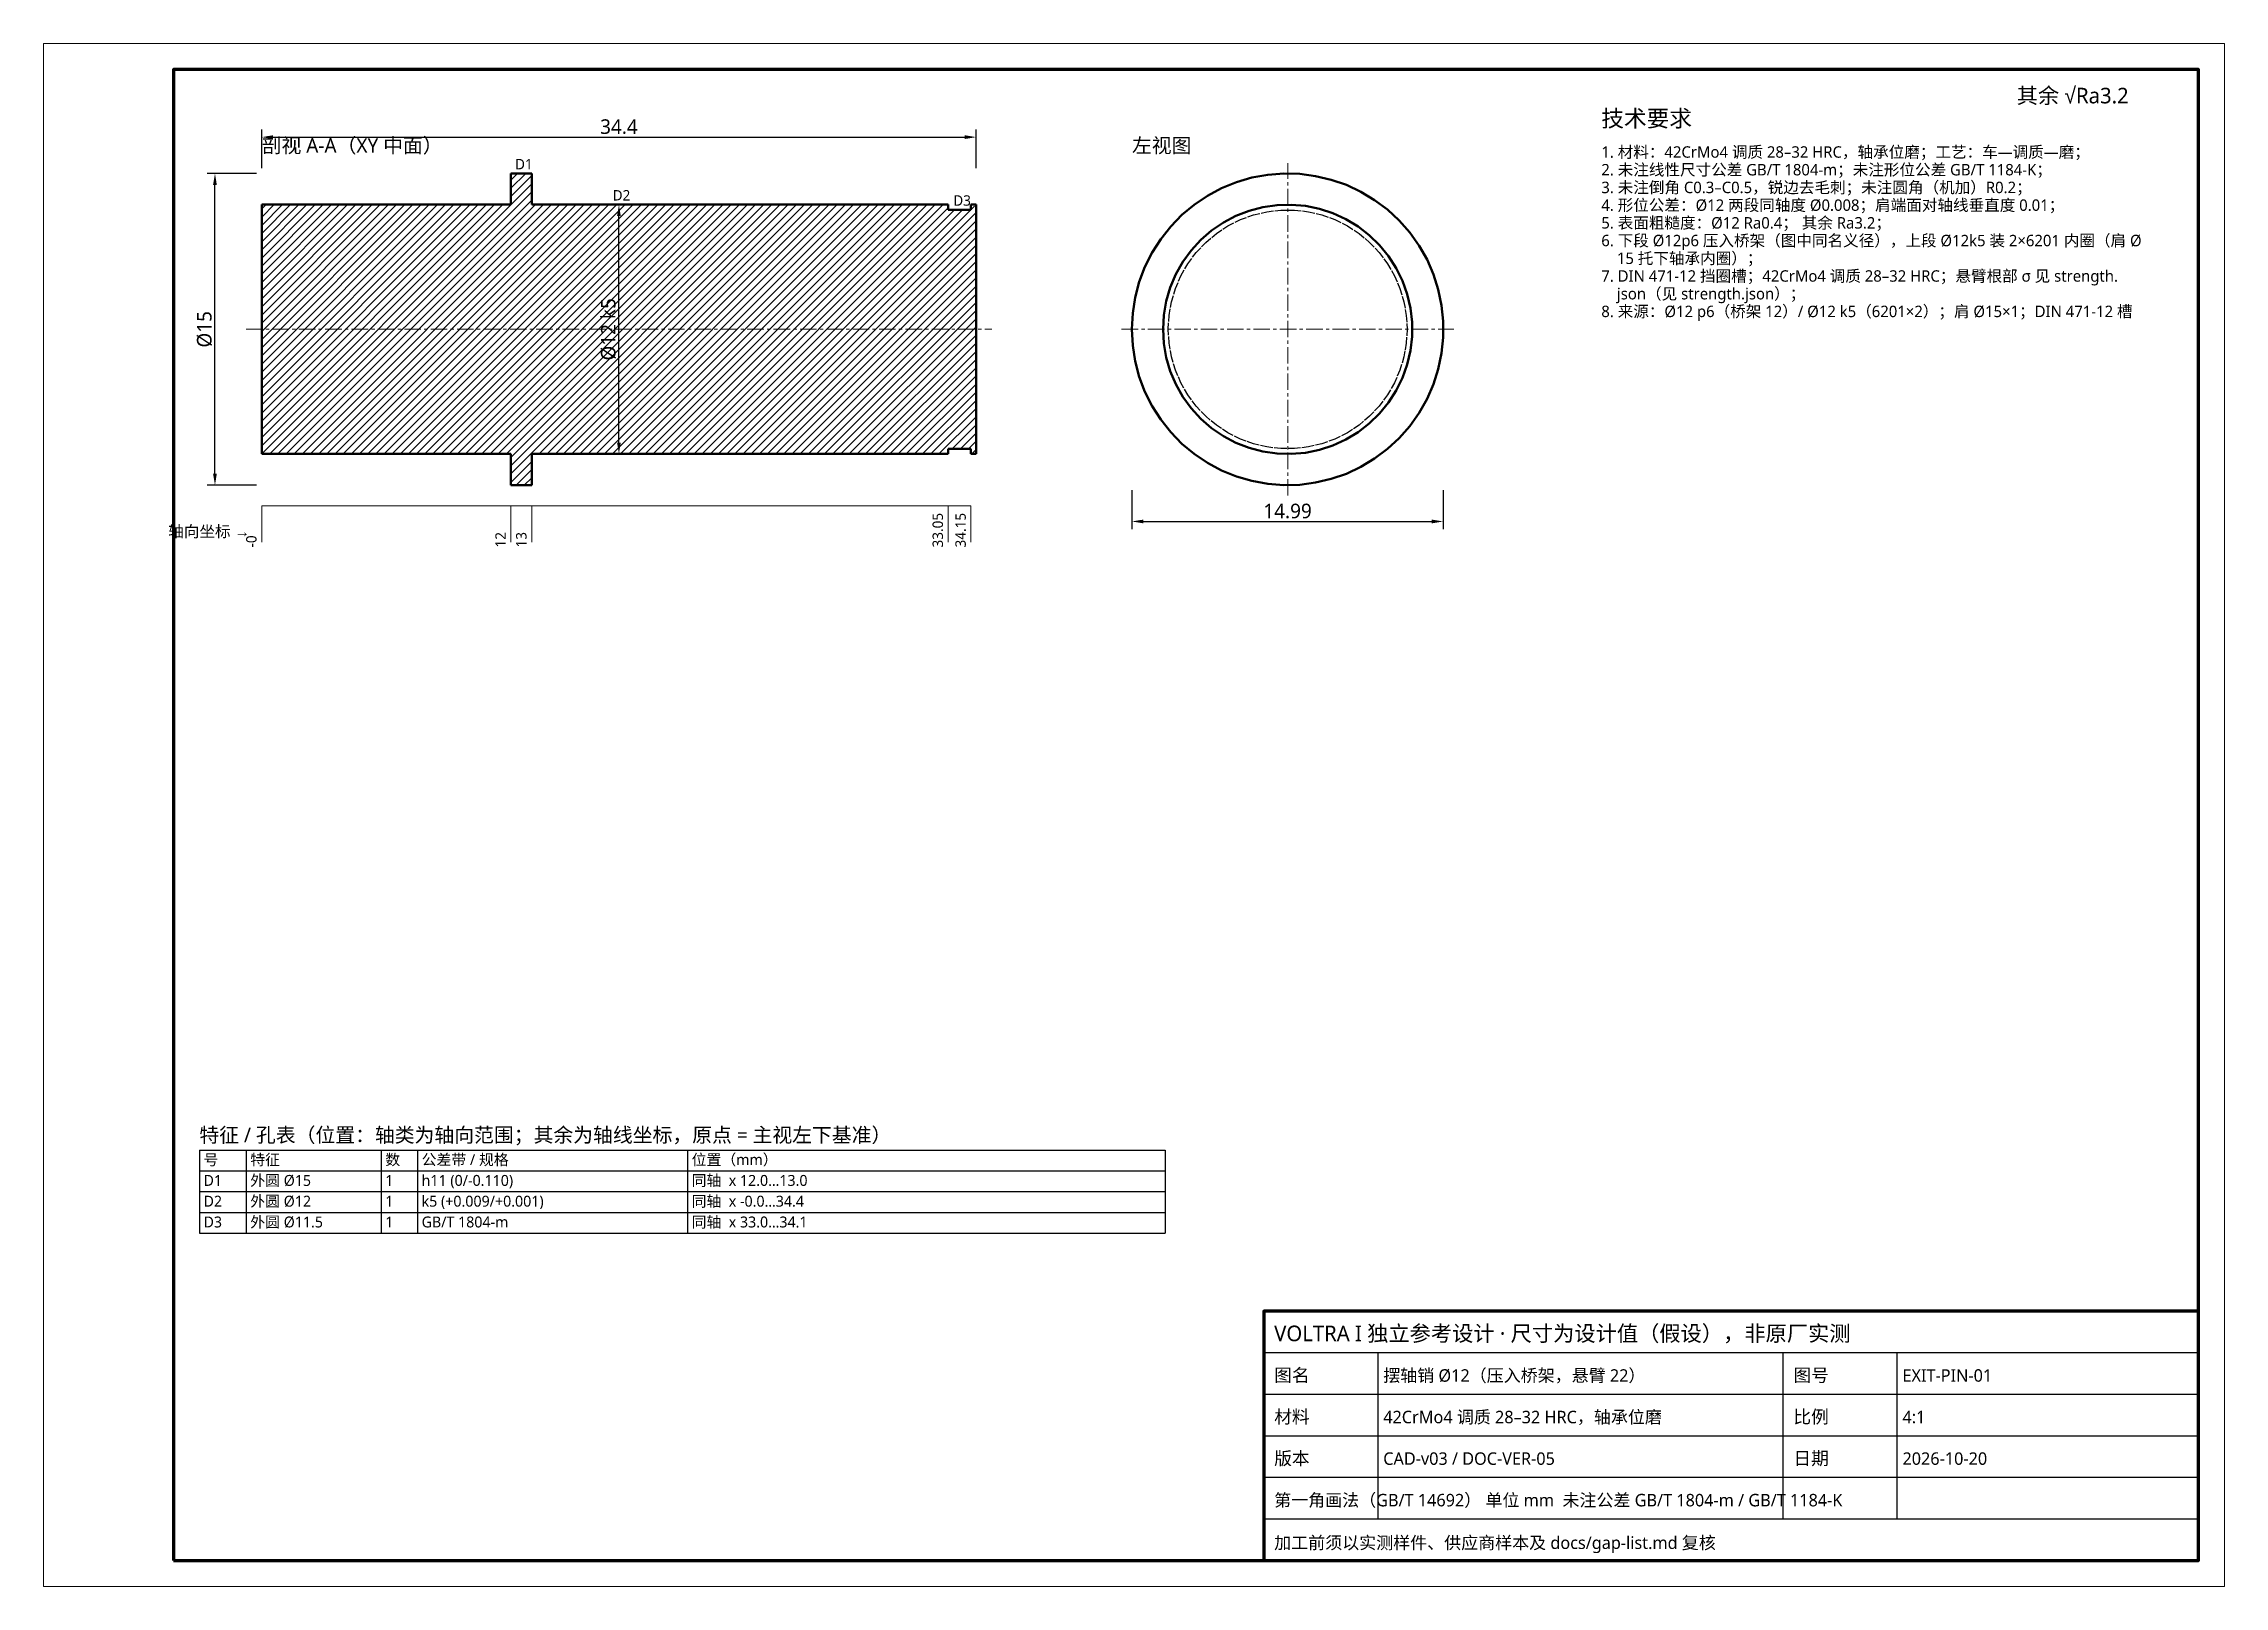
# Model space of a CAD drawing. Header units: millimetres. Extents: x 0 to 420, y 0 to 297.
import ezdxf

# ---------------------------------------------------------------- set-up
doc = ezdxf.new("R2010")
doc.units = ezdxf.units.MM
doc.linetypes.add('CENTER', pattern=[5.08, 3.175, -0.635, 0.635, -0.635])
doc.linetypes.add('DASHED', pattern=[1.524, 1.27, -0.254])
for name, color, linetype, lineweight in [('CENTER', 1, 'CENTER', 18), ('DIM', 3, 'CONTINUOUS', 18), ('FRAME', 7, 'CONTINUOUS', 70), ('HATCH', 8, 'CONTINUOUS', 13), ('HIDDEN', 8, 'DASHED', 25), ('TEXT', 7, 'CONTINUOUS', 25), ('VISIBLE', 7, 'CONTINUOUS', 50)]:
    doc.layers.add(name, color=color, linetype=linetype, lineweight=lineweight)
doc.styles.add('CJK', font='NotoSansCJK-Regular.ttc')
doc.dimstyles.new('GB', dxfattribs={"dimtxt": 2.8, "dimasz": 2.2, "dimexe": 1.5, "dimexo": 1, "dimgap": 0.6, "dimtad": 1, "dimlfac": 100, "dimzin": 12, "dimdsep": 46, "dimtxsty": 'CJK', "dimcen": 2.5, "dimazin": 3, "dimtfac": 0.5, "dimtmove": 2, "dimatfit": 3})

msp = doc.modelspace()

# ---------------------------------------------------------------- hatches: boundary and pattern name
at = {"layer": 'HATCH'}
h = msp.add_hatch(dxfattribs=at)
h.set_pattern_fill('ANSI31', scale=0.35)
h.paths.add_polyline_path([(42, 218), (43.20604, 218), (44.41208, 218), (45.61813, 218), (46.82417, 218), (48.03021, 218), (49.23625, 218), (50.4423, 218), (51.64834, 218), (52.85438, 218), (54.06042, 218), (55.26647, 218), (56.47251, 218), (57.67855, 218), (58.88459, 218), (60.09064, 218), (61.29668, 218), (62.50272, 218), (63.70876, 218), (64.9148, 218), (66.12085, 218), (67.32689, 218), (68.53293, 218), (69.73897, 218), (70.94502, 218), (72.15106, 218), (73.3571, 218), (74.56314, 218), (75.76919, 218), (76.97523, 218), (78.18127, 218), (79.38731, 218), (80.59336, 218), (81.7994, 218), (83.00544, 218), (84.21148, 218), (85.41752, 218), (86.62357, 218), (87.82961, 218), (89.03565, 218), (90, 217.75831), (90, 216.55227), (90, 215.34623), (90, 214.14018), (90, 212.93414), (90.2719, 212), (91.47795, 212), (92.68399, 212), (93.89003, 212), (94, 213.09607), (94, 214.30212), (94, 215.50816), (94, 216.7142), (94, 217.92024), (95.12628, 218), (96.33232, 218), (97.53837, 218), (98.74441, 218), (99.95045, 218), (101.15649, 218), (102.36254, 218), (103.56858, 218), (104.77462, 218), (105.98066, 218), (107.18671, 218), (108.39275, 218), (109.59879, 218), (110.80483, 218), (112.01088, 218), (113.21692, 218), (114.42296, 218), (115.629, 218), (116.83504, 218), (118.04109, 218), (119.24713, 218), (120.45317, 218), (121.65921, 218), (122.86526, 218), (124.0713, 218), (125.27734, 218), (126.48338, 218), (127.68943, 218), (128.89547, 218), (130.10151, 218), (131.30755, 218), (132.5136, 218), (133.71964, 218), (134.92568, 218), (136.13172, 218), (137.33776, 218), (138.54381, 218), (139.74985, 218), (140.95589, 218), (142.16193, 218), (143.36798, 218), (144.57402, 218), (145.78006, 218), (146.9861, 218), (148.19215, 218), (149.39819, 218), (150.60423, 218), (151.81027, 218), (153.01631, 218), (154.22236, 218), (155.4284, 218), (156.63444, 218), (157.84048, 218), (159.04653, 218), (160.25257, 218), (161.45861, 218), (162.66465, 218), (163.8707, 218), (165.07674, 218), (166.28278, 218), (167.48882, 218), (168.69487, 218), (169.90091, 218), (171.10695, 218), (172.31299, 218), (173.51903, 218), (174.2, 218.52508), (174.93112, 219), (176.13716, 219), (177.3432, 219), (178.54924, 219), (178.75528, 218), (179.6, 218.36133), (179.6, 219.56737), (179.6, 220.77341), (179.6, 221.97945), (179.6, 223.1855), (179.6, 224.39154), (179.6, 225.59758), (179.6, 226.80362), (179.6, 228.00967), (179.6, 229.21571), (179.6, 230.42175), (179.6, 231.62779), (179.6, 232.83384), (179.6, 234.03988), (179.6, 235.24592), (179.6, 236.45196), (179.6, 237.658), (179.6, 238.86405), (179.6, 240.07009), (179.6, 241.27613), (179.6, 242.48217), (179.6, 243.68822), (179.6, 244.89426), (179.6, 246.1003), (179.6, 247.30634), (179.6, 248.51239), (179.6, 249.71843), (179.6, 250.92447), (179.6, 252.13051), (179.6, 253.33656), (179.6, 254.5426), (179.6, 255.74864), (179.6, 256.95468), (179.6, 258.16072), (179.6, 259.36677), (179.6, 260.57281), (179.6, 261.77885), (179.6, 262.98489), (179.6, 264.19094), (179.6, 265.39698), (178.99698, 266), (178.6, 265.19093), (177.58489, 265), (176.37885, 265), (175.17281, 265), (174.2, 265.23323), (173.76073, 266), (172.55469, 266), (171.34864, 266), (170.1426, 266), (168.93656, 266), (167.73052, 266), (166.52447, 266), (165.31843, 266), (164.11239, 266), (162.90635, 266), (161.70031, 266), (160.49426, 266), (159.28822, 266), (158.08218, 266), (156.87614, 266), (155.67009, 266), (154.46405, 266), (153.25801, 266), (152.05197, 266), (150.84592, 266), (149.63988, 266), (148.43384, 266), (147.2278, 266), (146.02175, 266), (144.81571, 266), (143.60967, 266), (142.40363, 266), (141.19759, 266), (139.99154, 266), (138.7855, 266), (137.57946, 266), (136.37342, 266), (135.16737, 266), (133.96133, 266), (132.75529, 266), (131.54925, 266), (130.3432, 266), (129.13716, 266), (127.93112, 266), (126.72508, 266), (125.51903, 266), (124.31299, 266), (123.10695, 266), (121.90091, 266), (120.69487, 266), (119.48882, 266), (118.28278, 266), (117.07674, 266), (115.8707, 266), (114.66465, 266), (113.45861, 266), (112.25257, 266), (111.04653, 266), (109.84048, 266), (108.63444, 266), (107.4284, 266), (106.22236, 266), (105.01631, 266), (103.81027, 266), (102.60423, 266), (101.39819, 266), (100.19215, 266), (98.9861, 266), (97.78006, 266), (96.57402, 266), (95.36798, 266), (94.16193, 266), (94, 267.0441), (94, 268.25015), (94, 269.45619), (94, 270.66223), (94, 271.86827), (92.92568, 272), (91.71964, 272), (90.5136, 272), (90, 271.30755), (90, 270.10151), (90, 268.89547), (90, 267.68943), (90, 266.48338), (89.27735, 266), (88.0713, 266), (86.86526, 266), (85.65922, 266), (84.45318, 266), (83.24713, 266), (82.04109, 266), (80.83505, 266), (79.62901, 266), (78.42296, 266), (77.21692, 266), (76.01088, 266), (74.80484, 266), (73.5988, 266), (72.39275, 266), (71.18671, 266), (69.98067, 266), (68.77463, 266), (67.56858, 266), (66.36254, 266), (65.1565, 266), (63.95046, 266), (62.74441, 266), (61.53837, 266), (60.33233, 266), (59.12629, 266), (57.92024, 266), (56.7142, 266), (55.50816, 266), (54.30212, 266), (53.09608, 266), (51.89003, 266), (50.68399, 266), (49.47795, 266), (48.27191, 266), (47.06586, 266), (45.85982, 266), (44.65378, 266), (43.44774, 266), (42.24169, 266), (42, 265.03565), (42, 263.82961), (42, 262.62357), (42, 261.41752), (42, 260.21148), (42, 259.00544), (42, 257.7994), (42, 256.59336), (42, 255.38731), (42, 254.18127), (42, 252.97523), (42, 251.76919), (42, 250.56314), (42, 249.3571), (42, 248.15106), (42, 246.94502), (42, 245.73897), (42, 244.53293), (42, 243.32689), (42, 242.12085), (42, 240.9148), (42, 239.70876), (42, 238.50272), (42, 237.29668), (42, 236.09064), (42, 234.88459), (42, 233.67855), (42, 232.47251), (42, 231.26647), (42, 230.06042), (42, 228.85438), (42, 227.64834), (42, 226.4423), (42, 225.23625), (42, 224.03021), (42, 222.82417), (42, 221.61813), (42, 220.41208), (42, 219.20604), (42, 218)])

# ---------------------------------------------------------------- linework, layer by layer
at = {"layer": 'CENTER'}
for p, q in [((239.61353, 210), (239.61353, 274)), ((39, 242), (182.6, 242)), ((207.61353, 242), (271.61353, 242))]:
    msp.add_line(p, q, dxfattribs=at)
at = {"layer": 'DIM'}
for p, q in [((42, 208), (42, 201)), ((42, 208), (178.6, 208)), ((90, 208), (90, 201)), ((94, 208), (94, 201)), ((174.2, 208), (174.2, 201)), ((178.6, 208), (178.6, 201))]:
    msp.add_line(p, q, dxfattribs=at)
at = {"layer": 'FRAME', "lineweight": 18}
msp.add_lwpolyline([(0, 0), (420, 0), (420, 297), (0, 297)], close=True, dxfattribs=at)
at = {"layer": 'FRAME'}
for points in [[(25, 5), (415, 5), (415, 292), (25, 292)], [(235, 5), (415, 5), (415, 53), (235, 53)]]:
    msp.add_lwpolyline(points, close=True, dxfattribs=at)
at = {"layer": 'HIDDEN'}
for points in [[(209.6, 242), (209.759, 245.08463), (210.23433, 248.13656), (211.02094, 251.12344), (212.11049, 254.01362), (213.49144, 256.77644), (215.14915, 259.38263), (217.06604, 261.80456), (219.2218, 264.01656), (221.59357, 265.99518), (224.15622, 267.71944), (226.88257, 269.17107), (229.74373, 270.33468), (232.70937, 271.19793), (235.74805, 271.75168), (238.82756, 271.99005), (241.91526, 271.91053), (244.97842, 271.51394), (247.98457, 270.8045), (250.90184, 269.78972), (253.6993, 268.48036), (256.34731, 266.89031), (258.8178, 265.03641), (261.08457, 262.93832), (263.12359, 260.61828), (264.91327, 258.10089), (266.43461, 255.41281), (267.6715, 252.58256), (268.61083, 249.64013), (269.24264, 246.61672), (269.56022, 243.54436), (269.56022, 240.45564), (269.24264, 237.38328), (268.61083, 234.35987), (267.6715, 231.41744), (266.43461, 228.58719), (264.91327, 225.89911), (263.12359, 223.38172), (261.08457, 221.06168), (258.8178, 218.96359), (256.34731, 217.10969), (253.6993, 215.51964), (250.90184, 214.21028), (247.98457, 213.1955), (244.97842, 212.48606), (241.91526, 212.08947), (238.82756, 212.00995), (235.74805, 212.24832), (232.70937, 212.80207), (229.74373, 213.66532), (226.88257, 214.82893), (224.15622, 216.28056), (221.59357, 218.00482), (219.2218, 219.98344), (217.06604, 222.19544), (215.14915, 224.61737), (213.49144, 227.22356), (212.11049, 229.98638), (211.02094, 232.87656), (210.23433, 235.86344), (209.759, 238.91537), (209.6, 242)], [(215.6, 242), (215.75644, 239.26421), (216.22371, 236.56408), (216.99574, 233.93481), (218.06244, 231.41069), (219.40992, 229.02462), (221.0206, 226.8077), (222.8735, 224.78884), (224.94445, 222.99435), (227.20646, 221.44762), (229.63004, 220.16883), (232.18359, 219.17464), (234.83383, 218.47802), (237.5462, 218.08804), (240.28535, 218.00979), (243.01556, 218.24429), (245.70124, 218.78848), (248.30738, 219.63526), (250.80002, 220.77361), (253.14664, 222.18867), (255.31666, 223.86201), (257.28179, 225.7718), (259.01641, 227.89315), (260.49791, 230.19841), (261.70697, 232.65752), (262.62783, 235.23842), (263.24849, 237.90747), (263.56086, 240.62987), (263.56086, 243.37013), (263.24849, 246.09253), (262.62783, 248.76158), (261.70697, 251.34248), (260.49791, 253.80159), (259.01641, 256.10685), (257.28179, 258.2282), (255.31666, 260.13799), (253.14664, 261.81133), (250.80002, 263.22639), (248.30738, 264.36474), (245.70124, 265.21152), (243.01556, 265.75571), (240.28535, 265.99021), (237.5462, 265.91196), (234.83383, 265.52198), (232.18359, 264.82536), (229.63004, 263.83117), (227.20646, 262.55238), (224.94445, 261.00565), (222.8735, 259.21116), (221.0206, 257.1923), (219.40992, 254.97538), (218.06244, 252.58931), (216.99574, 250.06519), (216.22371, 247.43592), (215.75644, 244.73579), (215.6, 242)], [(215.6, 242), (215.75644, 239.26421), (216.22371, 236.56408), (216.99574, 233.93481), (218.06244, 231.41069), (219.40992, 229.02462), (221.0206, 226.8077), (222.8735, 224.78884), (224.94445, 222.99435), (227.20646, 221.44762), (229.63004, 220.16883), (232.18359, 219.17464), (234.83383, 218.47802), (237.5462, 218.08804), (240.28535, 218.00979), (243.01556, 218.24429), (245.70124, 218.78848), (248.30738, 219.63526), (250.80002, 220.77361), (253.14664, 222.18867), (255.31666, 223.86201), (257.28179, 225.7718), (259.01641, 227.89315), (260.49791, 230.19841), (261.70697, 232.65752), (262.62783, 235.23842), (263.24849, 237.90747), (263.56086, 240.62987), (263.56086, 243.37013), (263.24849, 246.09253), (262.62783, 248.76158), (261.70697, 251.34248), (260.49791, 253.80159), (259.01641, 256.10685), (257.28179, 258.2282), (255.31666, 260.13799), (253.14664, 261.81133), (250.80002, 263.22639), (248.30738, 264.36474), (245.70124, 265.21152), (243.01556, 265.75571), (240.28535, 265.99021), (237.5462, 265.91196), (234.83383, 265.52198), (232.18359, 264.82536), (229.63004, 263.83117), (227.20646, 262.55238), (224.94445, 261.00565), (222.8735, 259.21116), (221.0206, 257.1923), (219.40992, 254.97538), (218.06244, 252.58931), (216.99574, 250.06519), (216.22371, 247.43592), (215.75644, 244.73579), (215.6, 242)], [(215.6, 242), (215.75644, 239.26421), (216.22371, 236.56408), (216.99574, 233.93481), (218.06244, 231.41069), (219.40992, 229.02462), (221.0206, 226.8077), (222.8735, 224.78884), (224.94445, 222.99435), (227.20646, 221.44762), (229.63004, 220.16883), (232.18359, 219.17464), (234.83383, 218.47802), (237.5462, 218.08804), (240.28535, 218.00979), (243.01556, 218.24429), (245.70124, 218.78848), (248.30738, 219.63526), (250.80002, 220.77361), (253.14664, 222.18867), (255.31666, 223.86201), (257.28179, 225.7718), (259.01641, 227.89315), (260.49791, 230.19841), (261.70697, 232.65752), (262.62783, 235.23842), (263.24849, 237.90747), (263.56086, 240.62987), (263.56086, 243.37013), (263.24849, 246.09253), (262.62783, 248.76158), (261.70697, 251.34248), (260.49791, 253.80159), (259.01641, 256.10685), (257.28179, 258.2282), (255.31666, 260.13799), (253.14664, 261.81133), (250.80002, 263.22639), (248.30738, 264.36474), (245.70124, 265.21152), (243.01556, 265.75571), (240.28535, 265.99021), (237.5462, 265.91196), (234.83383, 265.52198), (232.18359, 264.82536), (229.63004, 263.83117), (227.20646, 262.55238), (224.94445, 261.00565), (222.8735, 259.21116), (221.0206, 257.1923), (219.40992, 254.97538), (218.06244, 252.58931), (216.99574, 250.06519), (216.22371, 247.43592), (215.75644, 244.73579), (215.6, 242)], [(215.6, 242), (215.75644, 239.26421), (216.22371, 236.56408), (216.99574, 233.93481), (218.06244, 231.41069), (219.40992, 229.02462), (221.0206, 226.8077), (222.8735, 224.78884), (224.94445, 222.99435), (227.20646, 221.44762), (229.63004, 220.16883), (232.18359, 219.17464), (234.83383, 218.47802), (237.5462, 218.08804), (240.28535, 218.00979), (243.01556, 218.24429), (245.70124, 218.78848), (248.30738, 219.63526), (250.80002, 220.77361), (253.14664, 222.18867), (255.31666, 223.86201), (257.28179, 225.7718), (259.01641, 227.89315), (260.49791, 230.19841), (261.70697, 232.65752), (262.62783, 235.23842), (263.24849, 237.90747), (263.56086, 240.62987), (263.56086, 243.37013), (263.24849, 246.09253), (262.62783, 248.76158), (261.70697, 251.34248), (260.49791, 253.80159), (259.01641, 256.10685), (257.28179, 258.2282), (255.31666, 260.13799), (253.14664, 261.81133), (250.80002, 263.22639), (248.30738, 264.36474), (245.70124, 265.21152), (243.01556, 265.75571), (240.28535, 265.99021), (237.5462, 265.91196), (234.83383, 265.52198), (232.18359, 264.82536), (229.63004, 263.83117), (227.20646, 262.55238), (224.94445, 261.00565), (222.8735, 259.21116), (221.0206, 257.1923), (219.40992, 254.97538), (218.06244, 252.58931), (216.99574, 250.06519), (216.22371, 247.43592), (215.75644, 244.73579), (215.6, 242)], [(215.6, 242), (215.75644, 244.73579), (216.22371, 247.43592), (216.99574, 250.06519), (218.06244, 252.58931), (219.40992, 254.97538), (221.0206, 257.1923), (222.8735, 259.21116), (224.94445, 261.00565), (227.20646, 262.55238), (229.63004, 263.83117), (232.18359, 264.82536), (234.83383, 265.52198), (237.5462, 265.91196), (240.28535, 265.99021), (243.01556, 265.75571), (245.70124, 265.21152), (248.30738, 264.36474), (250.80002, 263.22639), (253.14664, 261.81133), (255.31666, 260.13799), (257.28179, 258.2282), (259.01641, 256.10685), (260.49791, 253.80159), (261.70697, 251.34248), (262.62783, 248.76158), (263.24849, 246.09253), (263.56086, 243.37013), (263.56086, 240.62987), (263.24849, 237.90747), (262.62783, 235.23842), (261.70697, 232.65752), (260.49791, 230.19841), (259.01641, 227.89315), (257.28179, 225.7718), (255.31666, 223.86201), (253.14664, 222.18867), (250.80002, 220.77361), (248.30738, 219.63526), (245.70124, 218.78848), (243.01556, 218.24429), (240.28535, 218.00979), (237.5462, 218.08804), (234.83383, 218.47802), (232.18359, 219.17464), (229.63004, 220.16883), (227.20646, 221.44762), (224.94445, 222.99435), (222.8735, 224.78884), (221.0206, 226.8077), (219.40992, 229.02462), (218.06244, 231.41069), (216.99574, 233.93481), (216.22371, 236.56408), (215.75644, 239.26421), (215.6, 242)], [(216.6, 242), (216.75552, 244.67014), (217.21997, 247.30417), (217.98707, 249.86646), (219.04645, 252.32238), (220.38378, 254.63871), (221.98098, 256.78412), (223.81644, 258.72959), (225.86535, 260.44883), (228.1, 261.91858), (230.49017, 263.11897), (233.00353, 264.03376), (235.60609, 264.65058), (238.26267, 264.96109), (240.93733, 264.96109), (243.59391, 264.65058), (246.19647, 264.03376), (248.70983, 263.11897), (251.1, 261.91858), (253.33465, 260.44883), (255.38356, 258.72959), (257.21902, 256.78412), (258.81622, 254.63871), (260.15355, 252.32238), (261.21293, 249.86646), (261.98003, 247.30417), (262.44448, 244.67014), (262.6, 242), (262.44448, 239.32986), (261.98003, 236.69583), (261.21293, 234.13354), (260.15355, 231.67762), (258.81622, 229.36129), (257.21902, 227.21588), (255.38356, 225.27041), (253.33465, 223.55117), (251.1, 222.08142), (248.70983, 220.88103), (246.19647, 219.96624), (243.59391, 219.34942), (240.93733, 219.03891), (238.26267, 219.03891), (235.60609, 219.34942), (233.00353, 219.96624), (230.49017, 220.88103), (228.1, 222.08142), (225.86535, 223.55117), (223.81644, 225.27041), (221.98098, 227.21588), (220.38378, 229.36129), (219.04645, 231.67762), (217.98707, 234.13354), (217.21997, 236.69583), (216.75552, 239.32986), (216.6, 242)], [(216.6, 242), (216.75552, 244.67014), (217.21997, 247.30417), (217.98707, 249.86646), (219.04645, 252.32238), (220.38378, 254.63871), (221.98098, 256.78412), (223.81644, 258.72959), (225.86535, 260.44883), (228.1, 261.91858), (230.49017, 263.11897), (233.00353, 264.03376), (235.60609, 264.65058), (238.26267, 264.96109), (240.93733, 264.96109), (243.59391, 264.65058), (246.19647, 264.03376), (248.70983, 263.11897), (251.1, 261.91858), (253.33465, 260.44883), (255.38356, 258.72959), (257.21902, 256.78412), (258.81622, 254.63871), (260.15355, 252.32238), (261.21293, 249.86646), (261.98003, 247.30417), (262.44448, 244.67014), (262.6, 242), (262.44448, 239.32986), (261.98003, 236.69583), (261.21293, 234.13354), (260.15355, 231.67762), (258.81622, 229.36129), (257.21902, 227.21588), (255.38356, 225.27041), (253.33465, 223.55117), (251.1, 222.08142), (248.70983, 220.88103), (246.19647, 219.96624), (243.59391, 219.34942), (240.93733, 219.03891), (238.26267, 219.03891), (235.60609, 219.34942), (233.00353, 219.96624), (230.49017, 220.88103), (228.1, 222.08142), (225.86535, 223.55117), (223.81644, 225.27041), (221.98098, 227.21588), (220.38378, 229.36129), (219.04645, 231.67762), (217.98707, 234.13354), (217.21997, 236.69583), (216.75552, 239.32986), (216.6, 242)]]:
    msp.add_lwpolyline(points, dxfattribs=at)
at = {"layer": 'TEXT'}
for p, q in [((30, 84), (30, 68)), ((39, 84), (39, 68)), ((65, 84), (65, 68)), ((72, 84), (72, 68)), ((124, 84), (124, 68)), ((216, 84), (216, 68)), ((235, 45), (415, 45)), ((257, 13), (257, 45)), ((335, 13), (335, 45)), ((357, 13), (357, 45)), ((235, 37), (415, 37)), ((235, 29), (415, 29)), ((235, 21), (415, 21)), ((235, 13), (415, 13))]:
    msp.add_line(p, q, dxfattribs=at)
for points in [[(30, 84), (216, 84)], [(30, 80), (216, 80)], [(30, 76), (216, 76)], [(30, 72), (216, 72)], [(30, 68), (216, 68)]]:
    msp.add_lwpolyline(points, dxfattribs=at)
at = {"layer": 'VISIBLE'}
for points in [[(90, 272), (90, 266)], [(90, 272), (90, 272), (90, 272), (90, 272), (90, 272), (90, 272), (90, 272), (90, 272), (90, 272), (90, 272), (90, 272), (90, 272), (90, 272), (90, 272), (90, 272)], [(90, 272), (90, 272), (90, 272), (90, 272), (90, 272), (90, 272), (90, 272), (90, 272), (90, 272), (90, 272), (90, 272), (90, 272), (90, 272), (90, 272), (90, 272)], [(94, 272), (90, 272)], [(94, 272), (90, 272)], [(94, 272), (94, 266)], [(94, 272), (94, 272), (94, 272), (94, 272), (94, 272), (94, 272), (94, 272), (94, 272), (94, 272), (94, 272), (94, 272), (94, 272), (94, 272), (94, 272), (94, 272)], [(209.6, 242), (209.759, 245.08463), (210.23433, 248.13656), (211.02094, 251.12344), (212.11049, 254.01362), (213.49144, 256.77644), (215.14915, 259.38263), (217.06604, 261.80456), (219.2218, 264.01656), (221.59357, 265.99518), (224.15622, 267.71944), (226.88257, 269.17107), (229.74373, 270.33468), (232.70937, 271.19793), (235.74805, 271.75168), (238.82756, 271.99005), (241.91526, 271.91053), (244.97842, 271.51394), (247.98457, 270.8045), (250.90184, 269.78972), (253.6993, 268.48036), (256.34731, 266.89031), (258.8178, 265.03641), (261.08457, 262.93832), (263.12359, 260.61828), (264.91327, 258.10089), (266.43461, 255.41281), (267.6715, 252.58256), (268.61083, 249.64013), (269.24264, 246.61672), (269.56022, 243.54436), (269.56022, 240.45564), (269.24264, 237.38328), (268.61083, 234.35987), (267.6715, 231.41744), (266.43461, 228.58719), (264.91327, 225.89911), (263.12359, 223.38172), (261.08457, 221.06168), (258.8178, 218.96359), (256.34731, 217.10969), (253.6993, 215.51964), (250.90184, 214.21028), (247.98457, 213.1955), (244.97842, 212.48606), (241.91526, 212.08947), (238.82756, 212.00995), (235.74805, 212.24832), (232.70937, 212.80207), (229.74373, 213.66532), (226.88257, 214.82893), (224.15622, 216.28056), (221.59357, 218.00482), (219.2218, 219.98344), (217.06604, 222.19544), (215.14915, 224.61737), (213.49144, 227.22356), (212.11049, 229.98638), (211.02094, 232.87656), (210.23433, 235.86344), (209.759, 238.91537), (209.6, 242)], [(42, 266), (42, 266), (42, 266), (42, 266), (42, 266), (42, 266), (42, 266), (42, 266), (42, 266), (42, 266), (42, 266), (42, 266), (42, 266), (42, 266), (42, 266)], [(42, 266), (42, 266), (42, 266), (42, 266), (42, 266), (42, 266), (42, 266), (42, 266), (42, 266), (42, 266), (42, 266), (42, 266), (42, 266), (42, 266), (42, 266)], [(90, 266), (42, 266)], [(42, 266), (42, 218)], [(90, 266), (42, 266)], [(90, 266), (90, 266), (90, 266), (90, 266), (90, 266), (90, 266), (90, 266), (90, 266), (90, 266), (90, 266), (90, 266), (90, 266), (90, 266), (90, 266), (90, 266)], [(174.2, 266), (94, 266)], [(94, 266), (94, 266), (94, 266), (94, 266), (94, 266), (94, 266), (94, 266), (94, 266), (94, 266), (94, 266), (94, 266), (94, 266), (94, 266), (94, 266), (94, 266)], [(174.2, 266), (94, 266)], [(174.2, 266), (174.2, 265)], [(174.2, 266), (174.2, 266), (174.2, 266), (174.2, 266), (174.2, 266), (174.2, 266), (174.2, 266), (174.2, 266), (174.2, 266), (174.2, 266), (174.2, 266), (174.2, 266), (174.2, 266), (174.2, 266), (174.2, 266)], [(178.6, 265), (174.2, 265)], [(174.2, 265), (174.2, 265), (174.2, 265), (174.2, 265), (174.2, 265), (174.2, 265), (174.2, 265), (174.2, 265), (174.2, 265), (174.2, 265), (174.2, 265), (174.2, 265), (174.2, 265), (174.2, 265), (174.2, 265)], [(178.6, 265), (174.2, 265)], [(178.6, 266), (178.6, 265)], [(179.6, 266), (178.6, 266)], [(178.6, 266), (178.6, 266), (178.6, 266), (178.6, 266), (178.6, 266), (178.6, 266), (178.6, 266), (178.6, 266), (178.6, 266), (178.6, 266), (178.6, 266), (178.6, 266), (178.6, 266), (178.6, 266), (178.6, 266)], [(178.6, 266), (178.6, 266), (178.6, 266), (178.6, 266), (178.6, 266), (178.6, 266), (178.6, 266), (178.6, 266), (178.6, 266), (178.6, 266), (178.6, 266), (178.6, 266), (178.6, 266), (178.6, 266), (178.6, 266)], [(179.6, 266), (178.6, 266)], [(178.6, 265), (178.6, 265), (178.6, 265), (178.6, 265), (178.6, 265), (178.6, 265), (178.6, 265), (178.6, 265), (178.6, 265), (178.6, 265), (178.6, 265), (178.6, 265), (178.6, 265), (178.6, 265), (178.6, 265)], [(179.6, 266), (179.6, 218)], [(179.6, 266), (179.6, 266), (179.6, 266), (179.6, 266), (179.6, 266), (179.6, 266), (179.6, 266), (179.6, 266), (179.6, 266), (179.6, 266), (179.6, 266), (179.6, 266), (179.6, 266), (179.6, 266), (179.6, 266)], [(215.6, 242), (215.75644, 244.73579), (216.22371, 247.43592), (216.99574, 250.06519), (218.06244, 252.58931), (219.40992, 254.97538), (221.0206, 257.1923), (222.8735, 259.21116), (224.94445, 261.00565), (227.20646, 262.55238), (229.63004, 263.83117), (232.18359, 264.82536), (234.83383, 265.52198), (237.5462, 265.91196), (240.28535, 265.99021), (243.01556, 265.75571), (245.70124, 265.21152), (248.30738, 264.36474), (250.80002, 263.22639), (253.14664, 261.81133), (255.31666, 260.13799), (257.28179, 258.2282), (259.01641, 256.10685), (260.49791, 253.80159), (261.70697, 251.34248), (262.62783, 248.76158), (263.24849, 246.09253), (263.56086, 243.37013), (263.56086, 240.62987), (263.24849, 237.90747), (262.62783, 235.23842), (261.70697, 232.65752), (260.49791, 230.19841), (259.01641, 227.89315), (257.28179, 225.7718), (255.31666, 223.86201), (253.14664, 222.18867), (250.80002, 220.77361), (248.30738, 219.63526), (245.70124, 218.78848), (243.01556, 218.24429), (240.28535, 218.00979), (237.5462, 218.08804), (234.83383, 218.47802), (232.18359, 219.17464), (229.63004, 220.16883), (227.20646, 221.44762), (224.94445, 222.99435), (222.8735, 224.78884), (221.0206, 226.8077), (219.40992, 229.02462), (218.06244, 231.41069), (216.99574, 233.93481), (216.22371, 236.56408), (215.75644, 239.26421), (215.6, 242)], [(178.6, 219), (174.2, 219)], [(174.2, 219), (174.2, 218)], [(174.2, 219), (174.2, 219), (174.2, 219), (174.2, 219), (174.2, 219), (174.2, 219), (174.2, 219), (174.2, 219), (174.2, 219), (174.2, 219), (174.2, 219), (174.2, 219), (174.2, 219), (174.2, 219), (174.2, 219)], [(178.6, 219), (174.2, 219)], [(178.6, 219), (178.6, 218)], [(178.6, 219), (178.6, 219), (178.6, 219), (178.6, 219), (178.6, 219), (178.6, 219), (178.6, 219), (178.6, 219), (178.6, 219), (178.6, 219), (178.6, 219), (178.6, 219), (178.6, 219), (178.6, 219), (178.6, 219)], [(90, 218), (42, 218)], [(42, 218), (42, 218), (42, 218), (42, 218), (42, 218), (42, 218), (42, 218), (42, 218), (42, 218), (42, 218), (42, 218), (42, 218), (42, 218), (42, 218), (42, 218)], [(42, 218), (42, 218), (42, 218), (42, 218), (42, 218), (42, 218), (42, 218), (42, 218), (42, 218), (42, 218), (42, 218), (42, 218), (42, 218), (42, 218), (42, 218)], [(90, 218), (42, 218)], [(90, 218), (90, 218), (90, 218), (90, 218), (90, 218), (90, 218), (90, 218), (90, 218), (90, 218), (90, 218), (90, 218), (90, 218), (90, 218), (90, 218), (90, 218)], [(90, 218), (90, 212)], [(174.2, 218), (94, 218)], [(94, 218), (94, 212)], [(94, 218), (94, 218), (94, 218), (94, 218), (94, 218), (94, 218), (94, 218), (94, 218), (94, 218), (94, 218), (94, 218), (94, 218), (94, 218), (94, 218), (94, 218)], [(174.2, 218), (94, 218)], [(174.2, 218), (174.2, 218), (174.2, 218), (174.2, 218), (174.2, 218), (174.2, 218), (174.2, 218), (174.2, 218), (174.2, 218), (174.2, 218), (174.2, 218), (174.2, 218), (174.2, 218), (174.2, 218), (174.2, 218)], [(174.2, 218), (174.2, 218), (174.2, 218), (174.2, 218), (174.2, 218), (174.2, 218), (174.2, 218), (174.2, 218), (174.2, 218), (174.2, 218), (174.2, 218), (174.2, 218), (174.2, 218), (174.2, 218), (174.2, 218)], [(179.6, 218), (178.6, 218)], [(178.6, 218), (178.6, 218), (178.6, 218), (178.6, 218), (178.6, 218), (178.6, 218), (178.6, 218), (178.6, 218), (178.6, 218), (178.6, 218), (178.6, 218), (178.6, 218), (178.6, 218), (178.6, 218), (178.6, 218)], [(178.6, 218), (178.6, 218), (178.6, 218), (178.6, 218), (178.6, 218), (178.6, 218), (178.6, 218), (178.6, 218), (178.6, 218), (178.6, 218), (178.6, 218), (178.6, 218), (178.6, 218), (178.6, 218), (178.6, 218)], [(179.6, 218), (178.6, 218)], [(179.6, 218), (179.6, 218), (179.6, 218), (179.6, 218), (179.6, 218), (179.6, 218), (179.6, 218), (179.6, 218), (179.6, 218), (179.6, 218), (179.6, 218), (179.6, 218), (179.6, 218), (179.6, 218), (179.6, 218)], [(179.6, 218), (179.6, 218), (179.6, 218), (179.6, 218), (179.6, 218), (179.6, 218), (179.6, 218), (179.6, 218), (179.6, 218), (179.6, 218), (179.6, 218), (179.6, 218), (179.6, 218), (179.6, 218), (179.6, 218)], [(90, 212), (90, 212), (90, 212), (90, 212), (90, 212), (90, 212), (90, 212), (90, 212), (90, 212), (90, 212), (90, 212), (90, 212), (90, 212), (90, 212), (90, 212)], [(90, 212), (90, 212), (90, 212), (90, 212), (90, 212), (90, 212), (90, 212), (90, 212), (90, 212), (90, 212), (90, 212), (90, 212), (90, 212), (90, 212), (90, 212)], [(94, 212), (90, 212)], [(94, 212), (90, 212)], [(94, 212), (94, 212), (94, 212), (94, 212), (94, 212), (94, 212), (94, 212), (94, 212), (94, 212), (94, 212), (94, 212), (94, 212), (94, 212), (94, 212), (94, 212)], [(94, 212), (94, 212), (94, 212), (94, 212), (94, 212), (94, 212), (94, 212), (94, 212), (94, 212), (94, 212), (94, 212), (94, 212), (94, 212), (94, 212), (94, 212)]]:
    msp.add_lwpolyline(points, dxfattribs=at)

# ---------------------------------------------------------------- texts
at = {"layer": 'DIM', "style": 'CJK'}
for s, height, p in [('D1', 2, (90.8, 272.8)), ('D2', 2, (109.6, 266.8)), ('D3', 2, (175.2, 265.8)), ('轴向坐标 →', 2.2, (24, 202))]:
    msp.add_text(s, height=height, dxfattribs=at).set_placement(p)
for s, p in [('33.05', (173.2, 200)), ('34.15', (177.6, 200)), ('-0', (41, 200)), ('12', (89, 200)), ('13', (93, 200))]:
    msp.add_text(s, height=2, rotation=90, dxfattribs=at).set_placement(p)
at = {"layer": 'TEXT', "style": 'CJK'}
for s, height, p in [('其余 √Ra3.2', 3, (380, 285.5)), ('技术要求', 3.2, (300, 281)), ('剖视 A-A（XY 中面）', 2.8, (42, 276)), ('左视图', 2.8, (209.6, 275.99005)), ('1. 材料：42CrMo4 调质 28–32 HRC，轴承位磨；工艺：车—调质—磨；', 2.2, (300, 275.04)), ('2. 未注线性尺寸公差 GB/T 1804-m；未注形位公差 GB/T 1184-K；', 2.2, (300, 271.63)), ('3. 未注倒角 C0.3–C0.5，锐边去毛刺；未注圆角（机加）R0.2；', 2.2, (300, 268.22)), ('4. 形位公差：Ø12 两段同轴度 Ø0.008；肩端面对轴线垂直度 0.01；', 2.2, (300, 264.81)), ('6. 下段 Ø12p6 压入桥架（图中同名义径），上段 Ø12k5 装 2×6201 内圈（肩 Ø', 2.2, (300, 257.99)), ('5. 表面粗糙度：Ø12 Ra0.4； 其余 Ra3.2；', 2.2, (300, 261.4)), ('\u300015 托下轴承内圈）；', 2.2, (300, 254.58)), ('7. DIN 471-12 挡圈槽；42CrMo4 调质 28–32 HRC；悬臂根部 σ 见 strength.', 2.2, (300, 251.17)), ('\u3000json（见 strength.json）；', 2.2, (300, 247.76)), ('8. 来源：Ø12 p6（桥架 12）/ Ø12 k5（6201×2）；肩 Ø15×1；DIN 471-12 槽', 2.2, (300, 244.35)), ('特征 / 孔表（位置：轴类为轴向范围；其余为轴线坐标，原点 = 主视左下基准）', 2.8, (30, 85.5)), ('号', 2.1, (30.8, 81.1)), ('特征', 2.1, (39.8, 81.1)), ('数', 2.1, (65.8, 81.1)), ('公差带 / 规格', 2.1, (72.8, 81.1)), ('位置（mm）', 2.1, (124.8, 81.1)), ('D1', 2.1, (30.8, 77.1)), ('外圆 Ø15', 2.1, (39.8, 77.1)), ('1', 2.1, (65.8, 77.1)), ('h11 (0/-0.110)', 2.1, (72.8, 77.1)), ('同轴  x 12.0…13.0', 2.1, (124.8, 77.1)), ('D2', 2.1, (30.8, 73.1)), ('外圆 Ø12', 2.1, (39.8, 73.1)), ('外圆 Ø11.5', 2.1, (39.8, 69.1)), ('1', 2.1, (65.8, 73.1)), ('k5 (+0.009/+0.001)', 2.1, (72.8, 73.1)), ('同轴  x -0.0…34.4', 2.1, (124.8, 73.1)), ('同轴  x 33.0…34.1', 2.1, (124.8, 69.1)), ('D3', 2.1, (30.8, 69.1)), ('1', 2.1, (65.8, 69.1)), ('GB/T 1804-m', 2.1, (72.8, 69.1)), ('VOLTRA I 独立参考设计 · 尺寸为设计值（假设），非原厂实测', 3, (237, 47.2)), ('图名', 2.5, (237, 39.4)), ('摆轴销 Ø12（压入桥架，悬臂 22）', 2.4, (258, 39.4)), ('图号', 2.5, (337, 39.4)), ('EXIT-PIN-01', 2.4, (358, 39.4)), ('材料', 2.5, (237, 31.4)), ('42CrMo4 调质 28–32 HRC，轴承位磨', 2.4, (258, 31.4)), ('比例', 2.5, (337, 31.4)), ('4:1', 2.4, (358, 31.4)), ('版本', 2.5, (237, 23.4)), ('CAD-v03 / DOC-VER-05', 2.4, (258, 23.4)), ('日期', 2.5, (337, 23.4)), ('2026-10-20', 2.4, (358, 23.4)), ('第一角画法（GB/T 14692） 单位 mm  未注公差 GB/T 1804-m / GB/T 1184-K', 2.4, (237, 15.4)), ('加工前须以实测样件、供应商样本及 docs/gap-list.md 复核', 2.4, (237, 7.2))]:
    msp.add_text(s, height=height, dxfattribs=at).set_placement(p)

# ---------------------------------------------------------------- dimensions: what is measured, and where the dimension line sits
at = {"layer": 'DIM'}
for base, p1, p2, text in [((42, 279), (42, 272), (179.6, 272), '34.4'), ((209.6, 205.00995), (209.6, 212.00995), (269.56022, 212.00995), '14.99')]:
    msp.add_linear_dim(base=base, p1=p1, p2=p2, text=text, dimstyle='GB', dxfattribs=at).render()
for base, p1, p2, text in [((33, 212), (42, 212), (42, 272), 'Ø15'), ((110.8, 218), (110.8, 218), (110.8, 266), 'Ø12 k5')]:
    msp.add_linear_dim(base=base, p1=p1, p2=p2, angle=90, text=text, dimstyle='GB', dxfattribs=at).render()

doc.saveas('drawing.dxf')
